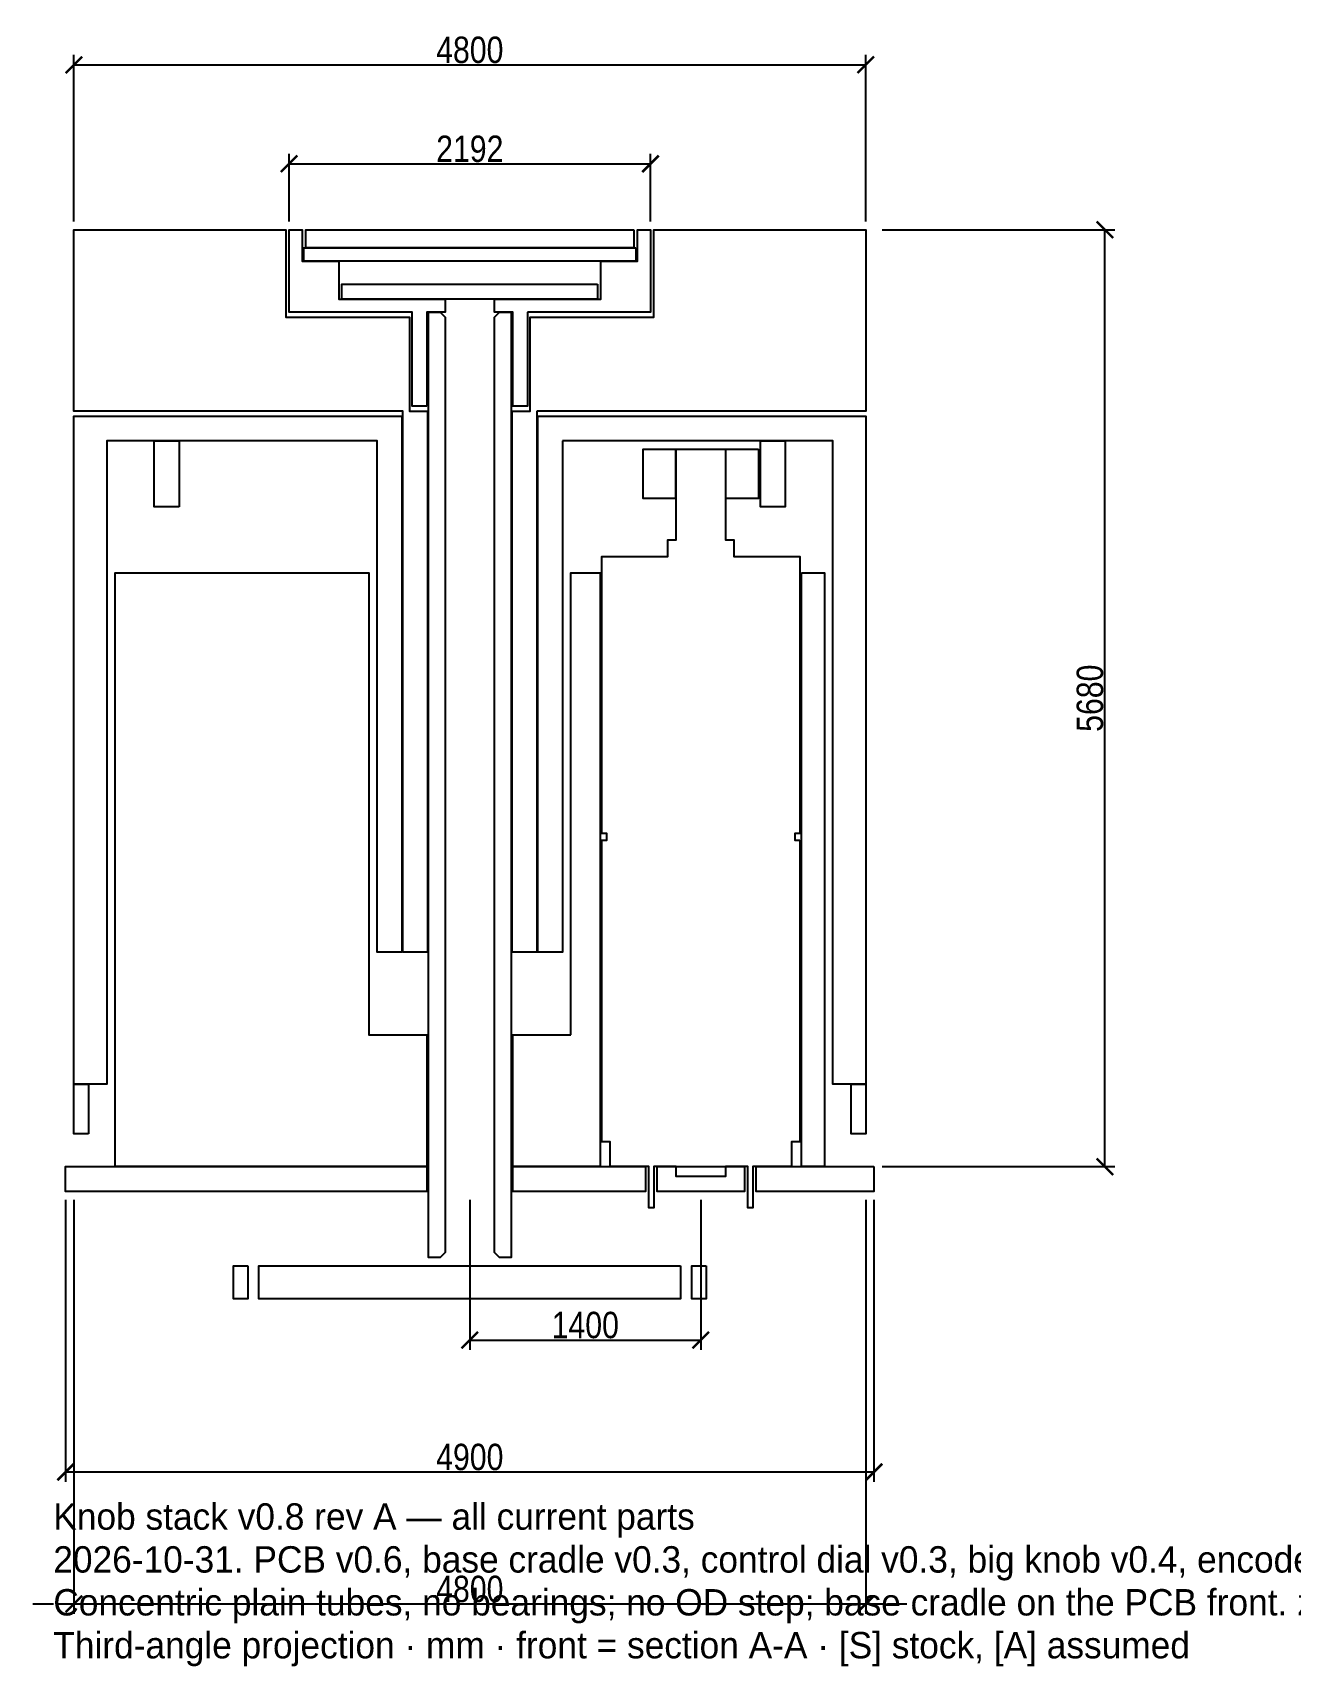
# Model space of a CAD drawing. Header units: millimetres. Extents: x -9 to 221, y -53 to 196.
# Drawn here: x -1.3 to 75, y -50.5 to 48.5 of the extents above; entities that cross this region are included whole.
import ezdxf

# ---------------------------------------------------------------- set-up
doc = ezdxf.new("R2010")
doc.units = ezdxf.units.MM
doc.linetypes.add('DASHED', pattern=[1.524, 1.27, -0.254])
for name, color, linetype in [('DIMS', 3, 'CONTINUOUS'), ('HIDDEN', 8, 'DASHED'), ('TEXT', 7, 'CONTINUOUS'), ('VISIBLE', 7, 'CONTINUOUS')]:
    doc.layers.add(name, color=color, linetype=linetype)
doc.styles.add('OpenSansCondensed-Light', font='OpenSansCondensed-Light.ttf')
doc.dimstyles.new('EZDXF', dxfattribs={"dimtxt": 0.25, "dimasz": 0.175, "dimexe": 0.375, "dimexo": 0.125, "dimgap": 0.1, "dimtad": 1, "dimlfac": 100, "dimzin": 12, "dimdsep": 46, "dimtxsty": 'OpenSansCondensed-Light', "dimblk": 'ARCHTICK', "dimcen": 2.5, "dimazin": 3, "dimtfac": 0.5, "dimtmove": 2, "dimatfit": 3})

# ---------------------------------------------------------------- blocks, each defined once
blk = doc.blocks.new('_ARCHTICK')
at = {"color": 0, "linetype": 'BYBLOCK', "const_width": 0.15}
blk.add_lwpolyline([(-0.5, -0.5), (0.5, 0.5)], dxfattribs=at)

msp = doc.modelspace()

# ---------------------------------------------------------------- linework, layer by layer
at = {"layer": 'HIDDEN'}
msp.add_line((-1.25, -46.71), (51.75, -46.71), dxfattribs=at)
at = {"layer": 'VISIBLE'}
for points in [[(22.69, -7.2), (21.19, -7.2), (21.19, 25.6), (1.25, 25.6), (1.25, 36.6), (14.09, 36.6), (14.09, 31.3), (21.6, 31.3), (21.6, 25.6), (22.69, 25.6), (22.69, -7.2)], [(22.65, 25.9), (21.75, 25.9), (21.75, 31.6), (14.29, 31.6), (14.29, 36.6), (15.09, 36.6), (15.09, 34.7), (17.3, 34.7), (17.3, 32.4), (23.75, 32.4), (23.75, 31.6), (22.65, 31.6), (22.65, 25.9)], [(35.2, 36.6), (35.2, 35.5), (15.3, 35.5), (15.3, 36.6), (35.2, 36.6)], [(28.75, 31.6), (28.75, 25.9), (27.85, 25.9), (27.85, 31.6), (26.75, 31.6), (26.75, 32.4), (33.2, 32.4), (33.2, 34.7), (35.41, 34.7), (35.41, 36.6), (36.21, 36.6), (36.21, 31.6), (28.75, 31.6)], [(29.31, 25.6), (29.31, -7.2), (27.81, -7.2), (27.81, 25.6), (28.9, 25.6), (28.9, 31.3), (36.41, 31.3), (36.41, 36.6), (49.25, 36.6), (49.25, 25.6), (29.31, 25.6)], [(35.31, 35.5), (35.31, 34.7), (15.19, 34.7), (15.19, 35.5), (35.31, 35.5)], [(33, 33.31), (33, 32.4), (17.5, 32.4), (17.5, 33.31), (33, 33.31)], [(22.75, 31.6), (23.45, 31.6), (23.75, 31.3), (23.75, -25.41), (23.45, -25.71), (22.75, -25.71), (22.75, 31.6)], [(26.75, 31.3), (27.05, 31.6), (27.75, 31.6), (27.75, -25.71), (27.05, -25.71), (26.75, -25.41), (26.75, 31.3)], [(21.13, -7.2), (19.63, -7.2), (19.63, 23.8), (3.25, 23.8), (3.25, -15.2), (1.25, -15.2), (1.25, 25.3), (21.13, 25.3), (21.13, -7.2)], [(30.87, 23.8), (30.87, -7.2), (29.37, -7.2), (29.37, 25.3), (49.25, 25.3), (49.25, -15.2), (47.25, -15.2), (47.25, 23.8), (30.87, 23.8)], [(7.6258, 19.8), (6.125, 19.8), (6.125, 23.8), (7.6258, 23.8), (7.6258, 19.8)], [(42.8742, 23.8), (44.375, 23.8), (44.375, 19.8), (42.8742, 19.8), (42.8742, 23.8)], [(45.25, -0.4), (45.25, -18.7), (44.75, -18.7), (44.75, -20.2), (42.4, -20.2), (42.4, -22.7), (42.1, -22.7), (42.1, -20.2), (40.75, -20.2), (40.75, -20.8), (37.75, -20.8), (37.75, -20.2), (36.4, -20.2), (36.4, -22.7), (36.1, -22.7), (36.1, -20.2), (33.75, -20.2), (33.75, -18.7), (33.25, -18.7), (33.25, -0.4), (33.55, -0.4), (33.55, 0), (33.25, 0), (33.25, 16.8), (37.25, 16.8), (37.25, 17.8), (37.75, 17.8), (37.75, 23.3), (40.75, 23.3), (40.75, 17.8), (41.25, 17.8), (41.25, 16.8), (45.25, 16.8), (45.25, 0), (44.95, 0), (44.95, -0.4), (45.25, -0.4)], [(37.725, 23.3), (37.725, 20.3), (35.75227, 20.3), (35.75227, 23.3), (37.725, 23.3)], [(42.74773, 23.3), (42.74773, 20.3), (40.775, 20.3), (40.775, 23.3), (42.74773, 23.3)], [(22.65, -20.2), (3.75, -20.2), (3.75, 15.8), (19.13, 15.8), (19.13, -12.2), (22.65, -12.2), (22.65, -20.2)], [(31.37, -12.2), (31.37, 15.8), (33.15, 15.8), (33.15, -20.2), (27.85, -20.2), (27.85, -12.2), (31.37, -12.2)], [(45.35, 15.8), (46.75, 15.8), (46.75, -20.2), (45.35, -20.2), (45.35, 15.8)], [(2.12565, -18.2), (1.25, -18.2), (1.25, -15.2), (2.12565, -15.2), (2.12565, -18.2)], [(48.37435, -15.2), (49.25, -15.2), (49.25, -18.2), (48.37435, -18.2), (48.37435, -15.2)], [(22.65, -20.2), (22.65, -21.71), (0.75, -21.71), (0.75, -20.2), (22.65, -20.2)], [(35.9, -20.2), (35.9, -21.71), (27.85, -21.71), (27.85, -20.2), (35.9, -20.2)], [(41.9, -20.2), (41.9, -21.71), (36.6, -21.71), (36.6, -20.2), (41.9, -20.2)], [(49.75, -20.2), (49.75, -21.71), (42.6, -21.71), (42.6, -20.2), (49.75, -20.2)], [(11.79749, -26.21), (11.79749, -28.21), (10.92868, -28.21), (10.92868, -26.21), (11.79749, -26.21)], [(38.02986, -26.21), (38.02986, -28.21), (12.47014, -28.21), (12.47014, -26.21), (38.02986, -26.21)], [(39.57132, -26.21), (39.57132, -28.21), (38.70251, -28.21), (38.70251, -26.21), (39.57132, -26.21)]]:
    msp.add_lwpolyline(points, dxfattribs=at)

# ---------------------------------------------------------------- texts
at = {"layer": 'TEXT'}
for s, p in [('Knob stack v0.8 rev A — all current parts', (0, -42.21)), ('2026-10-31. PCB v0.6, base cradle v0.3, control dial v0.3, big knob v0.4, encoder v0.3, holder v0.2.', (0, -44.81)), ('Concentric plain tubes, no bearings; no OD step; base cradle on the PCB front. z-up layout.', (0, -47.41)), ('Third-angle projection · mm · front = section A-A · [S] stock, [A] assumed', (0, -50.01))]:
    msp.add_text(s, height=1.6, dxfattribs=at).set_placement(p)

# ---------------------------------------------------------------- dimensions: what is measured, and where the dimension line sits
at = {"layer": 'DIMS'}
for base, p1, p2 in [((1.25, 46.6), (1.25, 36.6), (49.25, 36.6)), ((14.29, 40.6), (14.29, 36.6), (36.21, 36.6)), ((0.75, -38.71), (0.75, -21.71), (49.75, -21.71)), ((1.25, -46.71), (1.25, -21.71), (49.25, -21.71)), ((25.25, -30.71), (25.25, -21.71), (39.25, -21.71))]:
    msp.add_linear_dim(base=base, p1=p1, p2=p2, dimstyle='EZDXF', override={"dimtxt": 1.6, "dimasz": 1, "dimexe": 0.6, "dimexo": 0.5, "dimdec": 2}, dxfattribs=at).render()
msp.add_linear_dim(base=(63.75, -20.2), p1=(49.75, -20.2), p2=(49.75, 36.6), angle=90, dimstyle='EZDXF', override={"dimtxt": 1.6, "dimasz": 1, "dimexe": 0.6, "dimexo": 0.5, "dimdec": 2}, dxfattribs=at).render()

doc.saveas('drawing.dxf')
